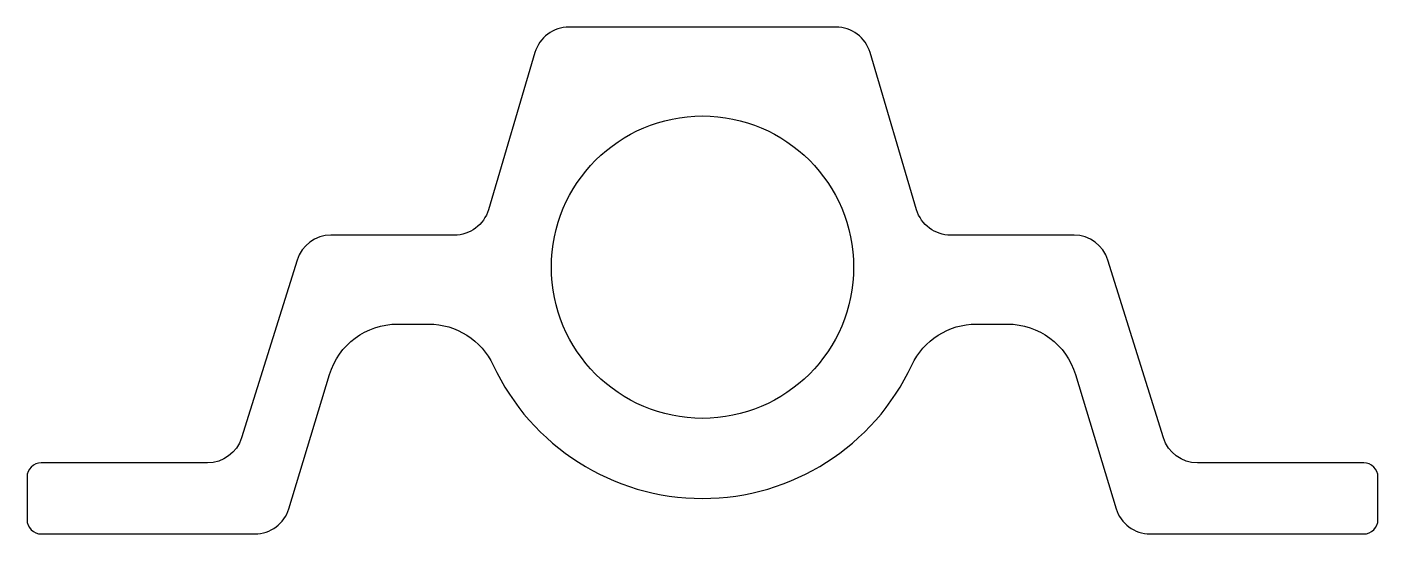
# Model space of a CAD drawing. Extents: x 157.1 to 195.1, y 225 to 239.2.
import ezdxf

# ---------------------------------------------------------------- set-up
doc = ezdxf.new("R2010")
doc.units = 0
doc.layers.get('0').update_dxf_attribs({"linetype": 'CONTINUOUS'})

msp = doc.modelspace()

# ---------------------------------------------------------------- linework, layer by layer
msp.add_lwpolyline([(176.058, 225.962, 0.291201), (181.946, 229.71, -0.291201), (183.758, 230.862), (184.636, 230.862, -0.330436), (186.55, 229.442), (187.693, 225.672, 0.330436), (188.65, 224.962), (194.658, 224.962, 0.414214), (195.058, 225.362), (195.058, 226.562, 0.414214), (194.658, 226.962), (189.978, 226.962, -0.328039), (189.024, 227.664), (187.463, 232.661, 0.328039), (186.508, 233.362), (183.038, 233.362, -0.33215), (182.079, 234.078), (180.77, 238.497, 0.33215), (179.811, 239.212), (176.058, 239.212), (172.305, 239.212, 0.33215), (171.346, 238.497), (170.037, 234.078, -0.33215), (169.078, 233.362), (165.608, 233.362, 0.328039), (164.653, 232.661), (163.092, 227.664, -0.328039), (162.137, 226.962), (157.458, 226.962, 0.414214), (157.058, 226.562), (157.058, 225.362, 0.414214), (157.458, 224.962), (163.466, 224.962, 0.330436), (164.423, 225.672), (165.565, 229.442, -0.330436), (167.479, 230.862), (168.358, 230.862, -0.291201), (170.17, 229.71, 0.291201)], format="xyb", close=True)
msp.add_circle((176.058, 232.462, 0.125), 4.25)

doc.saveas('drawing.dxf')
